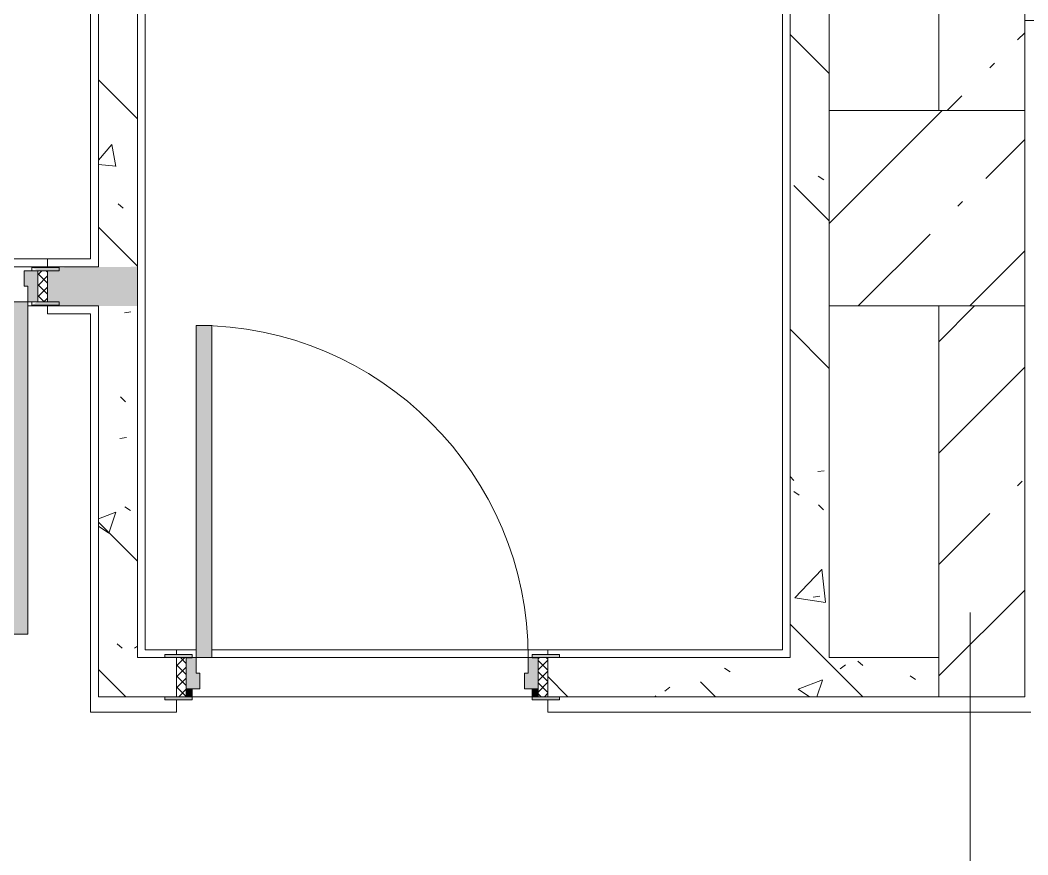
# Model space of a CAD drawing. Header units: millimetres. Extents: x 81368 to 286493, y -8553 to 29000.
# Drawn here: x 241613 to 244191, y 21295 to 23431 of the extents above; entities that cross this region are included whole.
import ezdxf

# ---------------------------------------------------------------- set-up
doc = ezdxf.new("R2010")
doc.units = ezdxf.units.MM
for name, color, linetype, lineweight, true_color in [('A-DOOR-5', 7, 'Continuous', 5, 0xe2e2e2), ('A-DOOR-6', 7, 'Continuous', 5, 0xaaaaaa), ('A-DOOR-FRAM-4', 7, 'Continuous', 5, 0xe2e2e2), ('A-DOOR-FRAM-5', 7, 'Continuous', 5, 0xaaaaaa), ('A-FLOR-3', 7, 'Continuous', 5, 0xaaaaaa), ('I-WALL-8', 7, 'Continuous', 5, 0x787878)]:
    doc.layers.add(name, color=color, linetype=linetype, lineweight=lineweight, true_color=true_color)
for name, color, linetype, lineweight in [('A-WALL', 7, 'Continuous', 9), ('I-WALL-6', 7, 'Continuous', 5), ('S-COLS-1', 7, 'Continuous', 5), ('Оси', 7, 'Continuous', 9)]:
    doc.layers.add(name, color=color, linetype=linetype, lineweight=lineweight)
pattern_1 = [(135, (1826.41, 114.685), (-14.14214, -14.14214), []), (225, (1826.41, 114.685), (14.14214, -14.14214), [])]
pattern_2 = [(45, (-296.384, 114.685), (-14.1421, 14.1421), []), (135, (-296.384, 114.685), (-14.1421, -14.1421), [])]
pattern_3 = [(135, (159482.9, 0), (-377.1708, -377.1708), [533.4, -88.9, 17.78, -88.9]), (135, (159482.9, 376.94), (-377.1708, -377.1708), []), (50, (159482.9, 0), (637.6445, -55.7866), [66.675, -733.425]), (355, (159482.9, 0), (-123.3494, 668.699), [53.34, -586.74]), (100.451, (159536, -4.65), (514.299, 612.908), [56.665, -623.315]), (46.184, (159482.9, 177.8), (948.7764, -147.15), [100.012, -1100.137]), (96.636, (159561.9, 165.5), (830.909, 865.997), [84.998, -934.973]), (351.184, (159482.9, 177.8), (830.918, 865.988), [80.01, -880.11]), (21, (159571.8, 133.35), (530.6506, -357.9283), [66.675, -733.425]), (326, (159571.8, 133.35), (216.308, 644.6585), [53.34, -586.74]), (71.451, (159616, 103.5), (746.9596, 286.7243), [56.665, -623.315]), (37.5, (159482.88, 0), (10.81053, 295.9426), [16.764, -562.864, 16.764, -578.866, -588.962]), (37.5, (159482.88, 0), (10.81053, 295.9426), [-1175.258, 16.764, -572.198]), (7.5, (159482.88, 0), (233.8692, 350.6318), [16.764, -322.834, 16.764, -549.529, -224.472]), (7.5, (159482.88, 0), (233.8692, 350.6318), [-905.891, 16.764, -207.708]), (327.5, (159284.63, 0), (474.5678, -20.0513), [16.764, -205.486, 16.764, -676.656, -920.115]), (327.5, (159284.63, 0), (474.5678, -20.0513), [-915.67, 16.764, -903.351]), (317.5, (159195.73, 0), (518.4522, 88.9934), [16.764, -272.161, 16.764, -443.738, -653.415]), (317.5, (159195.73, 0), (518.4522, 88.9934), [-749.427, 16.764, -636.651])]
pattern_4 = [(45, (159482.88, 0), (-285.1231, 285.1231), []), (45, (159768, 0), (-285.1231, 285.1231), [504.031, -100.806, 16.764, -84.042])]

# ---------------------------------------------------------------- blocks, each defined once
blk = doc.blocks.new('BSC_Колонна _Прямоугольная - 500х500-23287078-1_2_3_птичка')
at = {"layer": 'S-COLS-1'}
h = blk.add_hatch(dxfattribs=at)
h.set_pattern_fill('FP_97', color=256, style=0, pattern_type=2)
h.set_pattern_definition([(45, (-84450, -22950), (-285.1231, 285.1231), []), (45, (-84164.88, -22950), (-285.1231, 285.1231), [504.031, -100.806, 16.764, -84.042])])
h.paths.add_polyline_path([(8.5, -250), (250, -250), (250, 250), (-250, 250), (-250, -250)])
for p, q in [((250, 250), (-250, 250)), ((-250, 250), (-250, -250)), ((250, -250), (250, 250)), ((-250, -250), (250, -250))]:
    blk.add_line(p, q, dxfattribs=at)
blk = doc.blocks.new('110_Дверь_СКБ_1Ст_Внутренняя1 - Д-9_ ДОО_Дв_950x2100h_Цеха_ ПУИ_ Помещение персонала_ Моечные_ Тамбур-18976848-1_2_3_птичка')
at = {"layer": 'A-DOOR-5'}
h = blk.add_hatch(color=256, dxfattribs=at)
h.paths.add_polyline_path([(517.5, 48), (447.5, 48), (462.5, 40), (517.5, 41.1)])
h.paths.add_polyline_path([(-437.5, 48), (-492.5, 48), (-492.5, 40), (-437.5, 40), (-422.5, 48)])
h = blk.add_hatch(color=256, dxfattribs=at)
h.paths.add_polyline_path([(437.5, 40), (437.5, 0), (427.5, 0), (427.5, -40), (462.5, -40), (462.5, 40), (447.5, 40)])
h.paths.add_polyline_path([(-422.5, 40), (-437.5, 40), (-437.5, -40), (-402.5, -40), (-402.5, 0), (-412.5, 0), (-412.5, 40)])
h = blk.add_hatch(color=256, dxfattribs=at)
h.paths.add_polyline_path([(462.5, -40), (447.5, -48), (517.5, -48), (512.3, -40), (487.5, -40)])
h.paths.add_polyline_path([(-437.5, -40), (-492.5, -40), (-492.5, -48), (-422.5, -48)])
at = {"layer": 'A-DOOR-6'}
h = blk.add_hatch(dxfattribs=at)
h.set_pattern_fill('FP_21', color=256, style=0, pattern_type=2)
h.set_pattern_definition(pattern_1)
h.paths.add_polyline_path([(462.5, 40), (462.5, -40), (487.5, -40), (487.5, 40)])
at = {"layer": 'A-DOOR-FRAM-4'}
blk.add_hatch(color=256, dxfattribs=at).paths.add_polyline_path([(-372.5, 890), (-412.5, 890), (-412.5, 40), (-372.5, 40), (-372.5, 704.6)])
at = {"layer": 'A-DOOR-FRAM-5'}
h = blk.add_hatch(dxfattribs=at)
h.set_pattern_fill('FP_22', color=256, style=0, pattern_type=2)
h.set_pattern_definition(pattern_2)
h.paths.add_polyline_path([(-462.5, 40), (-462.5, -40), (-437.5, -40), (-437.5, 40)])
at = {"layer": 'A-DOOR-6'}
for p, q in [((-412.5, 890), (-412.5, 40)), ((-372.5, 890), (-412.5, 890)), ((-372.5, 40), (-372.5, 890)), ((-422.5, 48), (-492.5, 48)), ((-492.5, 48), (-492.5, 40)), ((-492.5, 40), (-437.5, 40)), ((-437.5, 40), (-422.5, 40)), ((-422.5, 40), (-422.5, 48)), ((-412.5, 40), (-372.5, 40)), ((517.5, 48), (447.5, 48)), ((447.5, 48), (447.5, 40)), ((447.5, 40), (462.5, 40)), ((462.5, 40), (517.5, 40)), ((517.5, 40), (517.5, 48)), ((-492.5, -40), (-492.5, -48)), ((-437.5, -40), (-492.5, -40)), ((-492.5, -48), (-422.5, -48)), ((-422.5, -40), (-437.5, -40)), ((-422.5, -48), (-422.5, -40)), ((462.5, -40), (447.5, -40)), ((447.5, -40), (447.5, -48)), ((447.5, -48), (517.5, -48)), ((517.5, -40), (462.5, -40)), ((517.5, -48), (517.5, -40))]:
    blk.add_line(p, q, dxfattribs=at)
blk.add_arc((-412.5, 40), 850, 360, 90, dxfattribs=at)
at = {"layer": 'A-DOOR-FRAM-5'}
for p, q in [((-437.5, 40), (-462.5, 40)), ((-462.5, 40), (-462.5, -40)), ((-412.5, 40), (-437.5, 40)), ((-437.5, 40), (-437.5, -40)), ((-437.5, -40), (-437.5, 40)), ((-412.5, 0), (-412.5, 40)), ((437.5, 40), (437.5, 0)), ((462.5, 40), (437.5, 40)), ((462.5, -40), (462.5, 40)), ((487.5, 40), (462.5, 40)), ((462.5, 40), (462.5, -40)), ((487.5, -40), (487.5, 40)), ((-402.5, 0), (-412.5, 0)), ((-402.5, -40), (-402.5, 0)), ((437.5, 0), (427.5, 0)), ((427.5, 0), (427.5, -40)), ((-462.5, -40), (-437.5, -40)), ((-437.5, -40), (-402.5, -40)), ((427.5, -40), (462.5, -40)), ((462.5, -40), (487.5, -40))]:
    blk.add_line(p, q, dxfattribs=at)
blk = doc.blocks.new('110_Дверь_СКБ_1Ст_Внутренняя1 - Д-7_п__950x2100h_Туалет-32105350-1_2_3_птичка')
at = {"layer": 'A-DOOR-5'}
h = blk.add_hatch(color=256, dxfattribs=at)
h.paths.add_polyline_path([(437.5, -30), (462.5, -30), (462.5, 50), (437.5, 50), (437.5, 10), (427.5, 10), (427.5, -30)])
h.paths.add_polyline_path([(-437.5, -30), (-402.5, -30), (-402.5, 10), (-412.5, 10), (-412.5, 50), (-437.5, 50)])
at = {"layer": 'A-DOOR-6'}
h = blk.add_hatch(dxfattribs=at)
h.set_pattern_fill('FP_21', color=256, style=0, pattern_type=2)
h.set_pattern_definition(pattern_1)
h.paths.add_polyline_path([(487.5, -50), (487.5, 50), (462.5, 50), (463.3, -50)])
at = {"layer": 'A-DOOR-FRAM-4'}
for points in [[(-372.5, 50), (-372.5, 900), (-412.5, 900), (-412.5, 50), (-393, 50)], [(-437.5, 50), (-422.5, 50), (-422.5, 58), (-492.5, 58), (-492.5, 50), (-462.5, 50)], [(517.5, 50), (517.5, 58), (447.5, 58), (447.5, 50), (492.2, 50)], [(-492.5, -58), (-422.5, -58), (-422.5, -50), (-492.5, -50)], [(-437.5, -50), (-422.5, -50), (-422.5, -30), (-437.5, -30)], [(462.5, -50), (462.5, -30), (447.5, -30), (447.5, -50)], [(468.2, -58), (517.5, -58), (517.5, -50), (447.5, -50), (447.5, -58)]]:
    blk.add_hatch(color=256, dxfattribs=at).paths.add_polyline_path(points)
at = {"layer": 'A-DOOR-FRAM-5'}
h = blk.add_hatch(dxfattribs=at)
h.set_pattern_fill('FP_22', color=256, style=0, pattern_type=2)
h.set_pattern_definition(pattern_2)
h.paths.add_polyline_path([(-437.5, -50), (-437.5, 50), (-462.5, 50), (-462.5, -50)])
at = {"layer": 'A-DOOR-6'}
for p, q in [((-412.5, 900), (-412.5, 50)), ((-372.5, 900), (-412.5, 900)), ((-372.5, 50), (-372.5, 900)), ((-412.5, 50), (-372.5, 50))]:
    blk.add_line(p, q, dxfattribs=at)
blk.add_arc((-412.5, 50), 850, 360, 90, dxfattribs=at)
at = {"layer": 'A-DOOR-FRAM-5'}
for p, q in [((-422.5, 58), (-492.5, 58)), ((-492.5, 58), (-492.5, 50)), ((-422.5, 50), (-422.5, 58)), ((517.5, 58), (447.5, 58)), ((447.5, 58), (447.5, 50)), ((517.5, 50), (517.5, 58)), ((-492.5, 50), (-422.5, 50)), ((-437.5, 50), (-462.5, 50)), ((-462.5, 50), (-462.5, -50)), ((-412.5, 50), (-437.5, 50)), ((-437.5, 50), (-437.5, -30)), ((-437.5, -50), (-437.5, 50)), ((-422.5, 50), (-437.5, 50)), ((-437.5, 50), (-437.5, 49)), ((-437.5, 49), (-422.5, 49)), ((-422.5, 49), (-422.5, 50)), ((-412.5, 10), (-412.5, 50)), ((437.5, 50), (437.5, 10)), ((462.5, 50), (437.5, 50)), ((462.5, 50), (447.5, 50)), ((447.5, 50), (447.5, 49)), ((447.5, 50), (517.5, 50)), ((447.5, 49), (462.5, 49)), ((462.5, -30), (462.5, 50)), ((487.5, 50), (462.5, 50)), ((462.5, 50), (462.5, -50)), ((462.5, 49), (462.5, 50)), ((487.5, -50), (487.5, 50)), ((-402.5, 10), (-412.5, 10)), ((-402.5, -30), (-402.5, 10)), ((437.5, 10), (427.5, 10)), ((427.5, 10), (427.5, -30)), ((-422.5, -50), (-492.5, -50)), ((-492.5, -50), (-492.5, -58)), ((-462.5, -50), (-437.5, -50)), ((-437.5, -30), (-402.5, -30)), ((-422.5, -30), (-437.5, -30)), ((-437.5, -30), (-437.5, -50)), ((-437.5, -50), (-422.5, -50)), ((-422.5, -50), (-422.5, -30)), ((-422.5, -58), (-422.5, -50)), ((427.5, -30), (462.5, -30)), ((462.5, -30), (447.5, -30)), ((447.5, -30), (447.5, -50)), ((447.5, -50), (462.5, -50)), ((517.5, -50), (447.5, -50)), ((447.5, -50), (447.5, -58)), ((462.5, -50), (462.5, -30)), ((462.5, -50), (487.5, -50)), ((517.5, -58), (517.5, -50)), ((-492.5, -58), (-422.5, -58)), ((447.5, -58), (517.5, -58))]:
    blk.add_line(p, q, dxfattribs=at)

msp = doc.modelspace()

# ---------------------------------------------------------------- hatches: boundary and pattern name
at = {"layer": 'I-WALL-6'}
h = msp.add_hatch(dxfattribs=at)
h.set_pattern_fill('FP_69', color=256, style=0, pattern_type=2)
h.set_pattern_definition(pattern_4)
h.paths.add_polyline_path([(243962.9, 23200), (244182.9, 23200), (244182.9, 26600), (243962.9, 26600), (243962.9, 23430)])
h = msp.add_hatch(dxfattribs=at)
h.set_pattern_fill('FP_69', color=256, style=0, pattern_type=2)
h.set_pattern_definition(pattern_4)
h.paths.add_polyline_path([(243962.9, 21700), (244182.9, 21700), (244182.9, 22700), (243962.9, 22700), (243962.9, 21800)])
at = {"layer": 'I-WALL-8'}
h = msp.add_hatch(dxfattribs=at)
h.set_pattern_fill('FP_98', color=256, style=0, pattern_type=2)
h.set_pattern_definition(pattern_3)
h.paths.add_polyline_path([(243682.9, 21800), (243682.9, 26880), (243582.9, 26880), (243582.9, 21800)])
h = msp.add_hatch(dxfattribs=at)
h.set_pattern_fill('FP_98', color=256, style=0, pattern_type=2)
h.set_pattern_definition(pattern_3)
h.paths.add_polyline_path([(241912.9, 22800), (241912.9, 23940), (241812.9, 23940), (241812.9, 22800)])
h = msp.add_hatch(dxfattribs=at)
h.set_pattern_fill('FP_98', color=256, style=0, pattern_type=2)
h.set_pattern_definition(pattern_3)
h.paths.add_polyline_path([(236732.9, 22700), (236832.9, 22700), (236832.9, 22800), (236732.9, 22800), (236732.9, 22709.1)])
h.paths.add_polyline_path([(235651.7, 22700), (236232.9, 22700), (236232.9, 22800), (235227.7, 22800), (235227.7, 22700), (235612.9, 22700)])
h.paths.add_polyline_path([(238182.7, 22700), (240132.9, 22700), (240132.9, 22800), (237932.9, 22800), (237932.9, 22700), (237962.9, 22700)])
h.paths.add_polyline_path([(241682.9, 22700), (241912.9, 22700), (241912.9, 22800), (241712.9, 22798), (241712.9, 22790), (241682.9, 22790), (241682.9, 22710), (241712.9, 22710), (241712.9, 22702), (241682.9, 22702)])
h.paths.add_polyline_path([(240712.1, 22700), (240702.9, 22702), (240702.9, 22710), (240732.9, 22710), (240732.9, 22790), (240702.9, 22790), (240702.9, 22798), (240632.9, 22796.4), (240632.9, 22700), (240702.9, 22700)])
h.paths.add_polyline_path([(229722.9, 22700), (229792.9, 22704), (229792.9, 22800), (229692.9, 22800), (229692.9, 22700)])
h.paths.add_polyline_path([(228592.9, 22700), (228592.9, 22800), (227792.9, 22800), (227792.9, 22700), (228567.9, 22700)])
h.paths.add_polyline_path([(233522.9, 22700), (234127.7, 22700), (234127.7, 22800), (233522.9, 22800), (233522.9, 22730.9)])
h.paths.add_polyline_path([(232152.9, 22700), (233022.9, 22700), (233022.9, 22800), (230292.9, 22800), (230292.9, 22700), (230928.7, 22700)])
h = msp.add_hatch(dxfattribs=at)
h.set_pattern_fill('FP_98', color=256, style=0, pattern_type=2)
h.set_pattern_definition(pattern_3)
h.paths.add_polyline_path([(241812.9, 21800), (241912.9, 21800), (241912.9, 22700), (241812.9, 22700), (241812.9, 22482.3)])
h = msp.add_hatch(dxfattribs=at)
h.set_pattern_fill('FP_98', color=256, style=0, pattern_type=2)
h.set_pattern_definition(pattern_3)
h.paths.add_polyline_path([(243941.4, 21700), (243962.9, 21700), (243962.9, 21800), (242962.9, 21800), (242964.2, 21700), (243862.9, 21700)])
h.paths.add_polyline_path([(241912.9, 21700), (242012.9, 21700), (242012.9, 21800), (241812.9, 21800), (241812.9, 21700)])

# ---------------------------------------------------------------- linework, layer by layer
at = {"layer": 'A-FLOR-3'}
for p, q in [((241792.9, 22820), (241792.9, 24060)), ((241932.9, 23920), (241932.9, 21820)), ((243562.9, 21820), (243562.9, 23920)), ((244232.9, 23430), (244182.9, 23430)), ((240652.9, 22820), (241792.9, 22820)), ((241682.9, 22800), (241682.9, 22820)), ((241682.9, 22680), (241682.9, 22700)), ((241792.9, 22680), (241682.9, 22680)), ((241792.9, 21660), (241792.9, 22680)), ((241932.9, 21820), (242062.9, 21820)), ((242012.9, 21820), (242012.9, 21808)), ((242102.9, 21820), (243562.9, 21820)), ((242962.9, 21808), (242962.9, 21820)), ((242012.9, 21692), (242012.9, 21660)), ((242962.9, 21660), (242962.9, 21692)), ((242012.9, 21660), (241792.9, 21660)), ((244198.9, 21660), (242962.9, 21660))]:
    msp.add_line(p, q, dxfattribs=at)
at = {"layer": 'A-WALL'}
msp.add_line((243962.9, 21800), (243962.9, 21700), dxfattribs=at)
at = {"layer": 'I-WALL-6'}
for p, q in [((243682.9, 23200), (243682.9, 27100)), ((243962.9, 26600), (243962.9, 23200)), ((244182.9, 23200), (244182.9, 26600)), ((241812.9, 24040), (241812.9, 22800)), ((241912.9, 22800), (241912.9, 23940)), ((243582.9, 23940), (243582.9, 21800)), ((240632.9, 22800), (241812.9, 22800)), ((241912.9, 21800), (241912.9, 22800)), ((241632.9, 22700), (241812.9, 22700)), ((241812.9, 22700), (241812.9, 21700)), ((243682.9, 21800), (243682.9, 22700)), ((243962.9, 22700), (243962.9, 21800)), ((244182.9, 21700), (244182.9, 22700)), ((241982.9, 21800), (241912.9, 21800)), ((242102.9, 21800), (242912.9, 21800)), ((243582.9, 21800), (242992.9, 21800)), ((243962.9, 21800), (243682.9, 21800)), ((241812.9, 21700), (241982.9, 21700)), ((242922.9, 21700), (242052.9, 21700)), ((242992.9, 21700), (244182.9, 21700))]:
    msp.add_line(p, q, dxfattribs=at)
at = {"layer": 'Оси'}
msp.add_line((244042.9, 10029.8), (244042.9, 21915.1), dxfattribs=at)

# ---------------------------------------------------------------- block references
at = {"layer": 'A-DOOR-6', "rotation": 180}
msp.add_blockref('110_Дверь_СКБ_1Ст_Внутренняя1 - Д-9_ ДОО_Дв_950x2100h_Цеха_ ПУИ_ Помещение персонала_ Моечные_ Тамбур-18976848-1_2_3_птичка', (241220.4, 22750), dxfattribs=at)
at = {"layer": 'A-DOOR-6'}
msp.add_blockref('110_Дверь_СКБ_1Ст_Внутренняя1 - Д-7_п__950x2100h_Туалет-32105350-1_2_3_птичка', (242475.4, 21750), dxfattribs=at)
at = {"layer": 'S-COLS-1'}
msp.add_blockref('BSC_Колонна _Прямоугольная - 500х500-23287078-1_2_3_птичка', (243932.9, 22950), dxfattribs=at)

doc.saveas('drawing.dxf')
